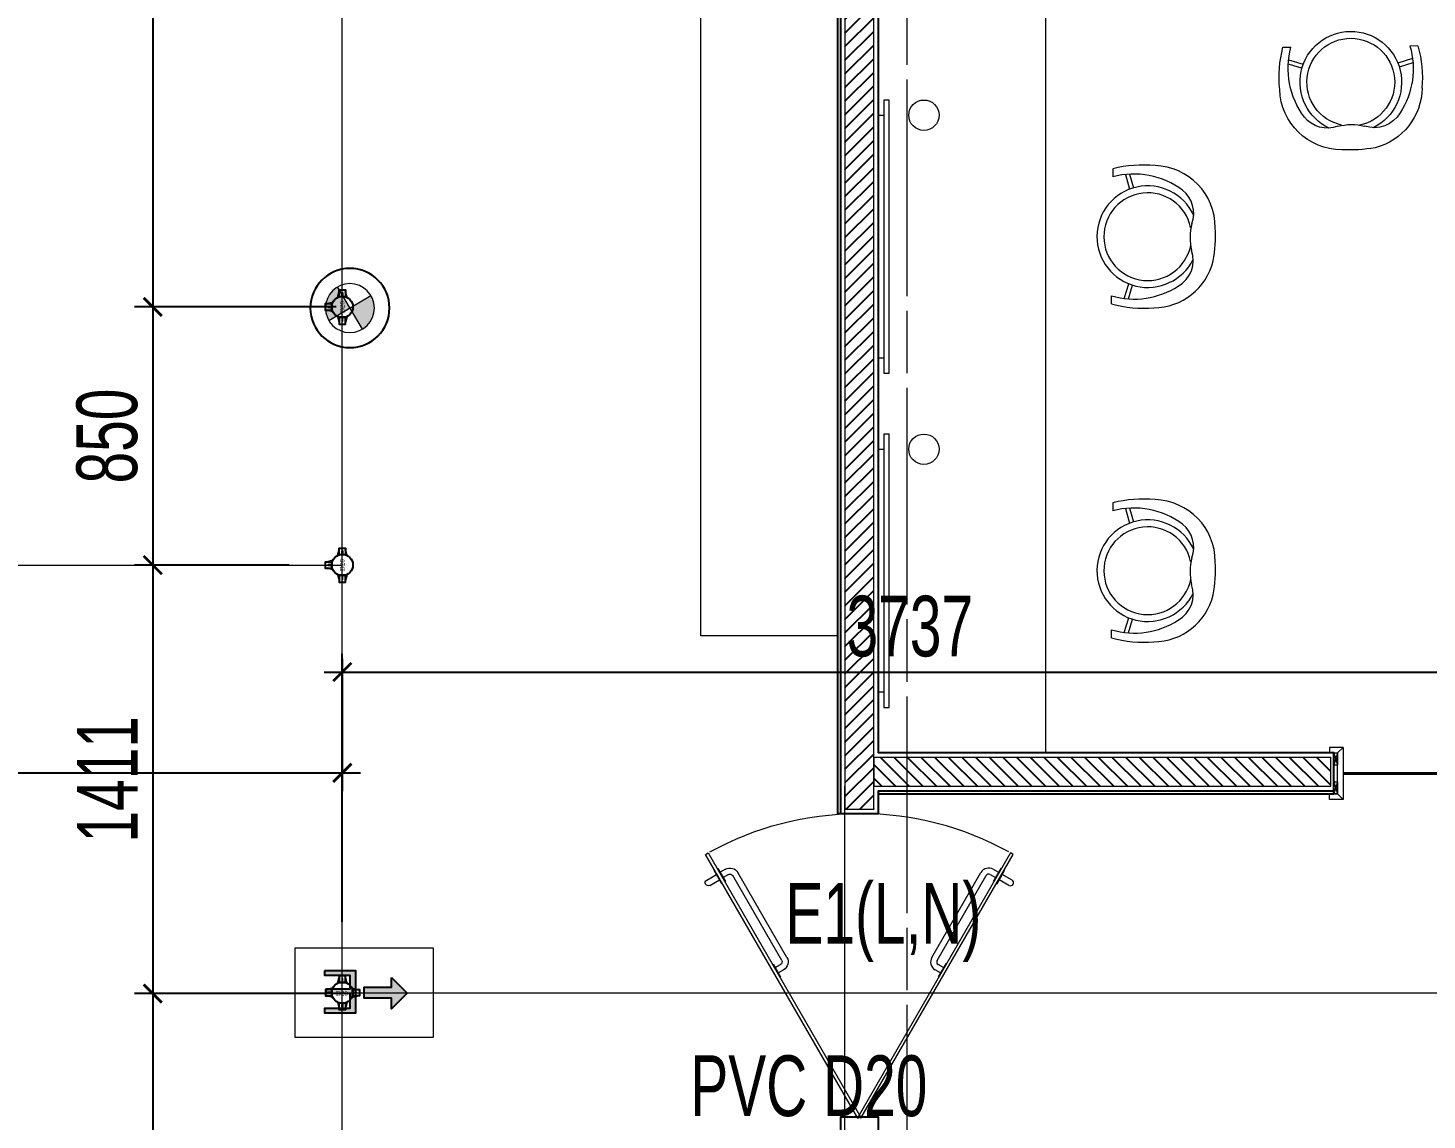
# Model space of a CAD drawing. Header units: millimetres. Extents: x -343543 to 400519, y -115663 to 104219.
# Drawn here: x -175628 to -171022, y 10301 to 13897 of the extents above; entities that cross this region are included whole.
import ezdxf
from ezdxf.xclip import XClip

# ---------------------------------------------------------------- set-up
doc = ezdxf.new("R2010")
doc.units = ezdxf.units.MM
doc.header["$XCLIPFRAME"] = 0
doc.linetypes.add('XREF MAT BANG TUONG XAY$0$CENTER', pattern=[50.8, 31.75, -6.35, 6.35, -6.35])
doc.linetypes.add('XREF MAT BANG TUONG XAY$0$HIDDEN', pattern=[0.375, 0.25, -0.125])
doc.layers.get('0').update_dxf_attribs({"color": 231, "lineweight": 0})
doc.layers.get('DefPoints').update_dxf_attribs({"color": 191})
for name, color, linetype, lineweight in [('1-INNO-E-Emergency', 1, 'EME', 5), ('A-PATT', 252, 'Continuous', 9), ('A-SYMBOLS', 10, 'Continuous', 13), ('E-EX', 3, 'Continuous', 25), ('kata_dim', 231, 'Continuous', 0), ('SME-E-COND-LTG', 51, 'Continuous', 18), ('SME-E-LTG-TEXT', 53, 'Continuous', 18), ('TEXT DIEN', 3, 'Continuous', 18), ('XREF MAT BANG TUONG XAY$0$$0$A-WALL-INT', 8, 'Continuous', 9), ('XREF MAT BANG TUONG XAY$0$01.Xref _MB T1$0$A-DOOR', 8, 'Continuous', 9), ('XREF MAT BANG TUONG XAY$0$A-GRID', 8, 'XREF MAT BANG TUONG XAY$0$CENTER', 15), ('XREF MAT BANG TUONG XAY$0$A-WALL-INT', 8, 'Continuous', 9)]:
    doc.layers.add(name, color=color, linetype=linetype, lineweight=lineweight)
for name, color, linetype in [('XREF MAT BANG TUONG XAY$0$A-FNSH', 8, 'Continuous'), ('XREF MAT BANG TUONG XAY$0$A-FURN', 8, 'Continuous'), ('XREF MAT BANG TUONG XAY$0$A-HIDD', 8, 'XREF MAT BANG TUONG XAY$0$HIDDEN'), ('XREF MAT BANG TUONG XAY$0$A-PATT', 8, 'Continuous'), ('ống ghen', 6, 'Continuous')]:
    doc.layers.add(name, color=color, linetype=linetype)
doc.styles.add('ROMANS1', font='vntimeh.shx', dxfattribs={"width": 0.8, "bigfont": 'bigfont.shx'})
doc.styles.add('ROMANSssss', font='vntimeh.shx', dxfattribs={"width": 0.7})
doc.styles.add('SM-DIMTEXT', font='SME.shx', dxfattribs={"width": 0.7})
doc.styles.add('SME-TEXT', font='sme.shx', dxfattribs={"width": 0.7})
doc.linetypes.add('EME', pattern='A,2463.214661,-165.6529,["E",ROMANSssss,S=300,R=360,X=0,Y=-153.361507],-321.423057,2528.257516', length=5478.548134)
doc.dimstyles.new('SDIM-100', dxfattribs={"dimscale": 100, "dimtxt": 2, "dimasz": 0.6, "dimexe": 0.6, "dimexo": 0.2, "dimgap": 0.5, "dimtad": 1, "dimdec": 0, "dimzin": 12, "dimtxsty": 'SM-DIMTEXT', "dimblk": 'ARCHTICK', "dimblk1": 'ARCHTICK', "dimblk2": 'ARCHTICK', "dimcen": 0.12, "dimdle": 0.6, "dimclrd": 7, "dimclre": 8, "dimadec": 0, "dimazin": 3, "dimtfac": 2, "dimtix": 1, "dimtmove": 1, "dimatfit": 3, "dimfxl": 1, "dimtzin": 0, "dimarcsym": 1})

# ---------------------------------------------------------------- blocks, each defined once
blk = doc.blocks.new('XREF MAT BANG TUONG XAY$0$00.xref_IKIGAI_Truc')
at = {"layer": 'XREF MAT BANG TUONG XAY$0$A-GRID', "color": 8, "ltscale": 20}
blk.add_lwpolyline([(8600, -4179.1), (8600, 22924.4)], dxfattribs=at)
blk = doc.blocks.new('XREF MAT BANG TUONG XAY$0$xref_IKIGAI_Cot')
at = {"layer": 'XREF MAT BANG TUONG XAY$0$A-GRID', "color": 8, "ltscale": 20}
blk.add_lwpolyline([(8600, -4179.1), (8600, 22924.4)], dxfattribs=at)
blk = doc.blocks.new('*U287')
at = {"layer": 'XREF MAT BANG TUONG XAY$0$A-PATT'}
h = blk.add_hatch(dxfattribs=at)
h.set_pattern_fill('ANSI31', color=8, scale=10)
h.set_pattern_definition([(45, (38421.79, -11178.564), (-22.45064, 22.45064), [])])
h.paths.add_polyline_path([(-38.7, 47.5), (2936.3, 47.5), (2936.3, -47.5), (-38.7, -47.5)])
at = {"layer": 'XREF MAT BANG TUONG XAY$0$A-WALL-INT', "color": 8}
blk.add_lwpolyline([(-38.7, 47.5), (2936.3, 47.5), (2936.3, -47.5), (-38.7, -47.5)], close=True, dxfattribs=at)
blk = doc.blocks.new('*U274')
at = {"layer": 'XREF MAT BANG TUONG XAY$0$A-PATT'}
h = blk.add_hatch(dxfattribs=at)
h.set_pattern_fill('ANSI31', color=8, scale=10)
h.set_pattern_definition([(45, (36951.79, -11178.564), (-22.45064, 22.45064), [])])
h.paths.add_polyline_path([(-38.7, 47.5), (1466.3, 47.5), (1466.3, -47.5), (-38.7, -47.5)])
at = {"layer": 'XREF MAT BANG TUONG XAY$0$A-WALL-INT', "color": 8}
blk.add_lwpolyline([(-38.7, 47.5), (1466.3, 47.5), (1466.3, -47.5), (-38.7, -47.5)], close=True, dxfattribs=at)
blk = doc.blocks.new('*U286')
at = {"color": 8}
for p, q in [((-324.2, -4.2), (-319.2, 4.5)), ((549.4, -497), (-319.2, 4.5)), ((-324.2, -4.2), (544.4, -505.6)), ((141.3, -258.6), (140.1, -260.7)), ((184.6, -283.6), (141.3, -258.6)), ((154.3, -266.1), (164.3, -248.7)), ((171.6, -276.1), (181.7, -258.7)), ((195.3, -255), (474.6, -416.3)), ((205.3, -237.7), (484.6, -399)), ((183.4, -285.7), (184.6, -283.6)), ((442.5, -491.8), (461, -459.8)), ((449, -450.6), (448, -452.3)), ((448, -452.3), (491.3, -477.3)), ((455.2, -439.8), (454, -441.9)), ((498.5, -464.8), (455.2, -439.8)), ((478.2, -430), (468.2, -447.3)), ((495.5, -440), (485.5, -457.3)), ((459.8, -501.8), (478.3, -469.8)), ((491.3, -477.3), (492.3, -475.6)), ((497.3, -466.9), (498.5, -464.8)), ((544.4, -505.6), (549.4, -497))]:
    blk.add_line(p, q, dxfattribs=at)
at = {"color": 8, "ltscale": 0.25}
blk.add_arc((-324.2, -4.2), 1002.9, 330.955, 0, dxfattribs=at)
at = {"color": 8}
for centre, radius, start, end in [((190.3, -263.7), 30, 59.9694, 149.9694), ((190.3, -263.7), 10, 59.9694, 149.9694), ((469.6, -425), 30, 329.9694, 59.9694), ((469.6, -425), 10, 329.9694, 59.9694), ((451.2, -496.8), 10, 149.9694, 329.9694)]:
    blk.add_arc(centre, radius, start, end, dxfattribs=at)
blk = doc.blocks.new('XREF MAT BANG NOI THAT$0$01.Xref _MB T1$0$YLD.Studio-03-10')
at = {"color": 8}
for p, q in [((-114.9, 223.3), (-115.2, 197)), ((-73.7, 204.8), (-59.6, 156.3)), ((-59.8, 205.9), (-46.6, 160.6)), ((-77.6, -203.4), (-62.6, -155.1)), ((-63.7, -204.8), (-49.7, -159.7)), ((-119.2, -221.1), (-118.9, -194.8))]:
    blk.add_line(p, q, dxfattribs=at)
for centre, radius, start, end in [((-15.8, -157.2), 393.2, 84.149, 104.6003), ((18.3, 30), 204.1, 359.8671, 88.3418), ((-45.4, -60.7), 267, 53.1466, 105.1604), ((0, 0), 167.3, 25.2374, 333.6757), ((0, 0), 144.5, 12.1358, 348.5505), ((53.4, 76.5), 98, 339.9252, 51.2235), ((320.2, -3), 180.7, 165.2751, 193.6379), ((-230.1, 2.2), 453.3, 349.5837, 3.4619), ((51.9, -77.5), 98, 299.7276, 18.9878), ((17.8, -30.4), 204.1, 270.5713, 345.9889), ((-44.2, 60.7), 266.2, 253.7114, 302.9528), ((-12.8, 157.4), 393.2, 254.3128, 274.764)]:
    blk.add_arc(centre, radius, start, end, dxfattribs=at)
blk = doc.blocks.new('XREF MAT BANG NOI THAT')
at = {"color": 8}
for points in [[(9055, 11510), (8505, 11510), (8505, 14285), (8810, 14285), (8810, 14590), (14102.5, 14590), (14100, 11509.6), (13550, 11510), (13550, 14040), (9055, 14040)], [(7920.3, 14195), (8370, 14195), (8370, 11895), (7920.3, 11895)], [(8541, 13660), (8523, 13660), (8523, 12760), (8541, 12760)], [(8505, 12810), (8505, 13610), (8523, 13610), (8523, 12810)], [(8541, 12560), (8523, 12560), (8523, 11660), (8541, 11660)], [(8505, 11710), (8505, 12510), (8523, 12510), (8523, 11710)]]:
    blk.add_lwpolyline(points, close=True, dxfattribs=at)
for centre in [(8655, 13610), (8655, 12510)]:
    blk.add_circle(centre, 50, dxfattribs=at)
at = {"color": 8, "xscale": -1.000000000000001, "rotation": 90}
blk.add_blockref('XREF MAT BANG NOI THAT$0$01.Xref _MB T1$0$YLD.Studio-03-10', (10060.5, 13718.8), dxfattribs=at)
at = {"color": 8}
for p in [(9391.9, 13210), (9391.9, 12110)]:
    blk.add_blockref('XREF MAT BANG NOI THAT$0$01.Xref _MB T1$0$YLD.Studio-03-10', p, dxfattribs=at)
blk = doc.blocks.new('01.Xref _MB T1')
at = {"color": 8}
blk.add_line((8394.98244, 10199.99999), (8394.98244, 11399.99995), dxfattribs=at)
at = {"layer": 'XREF MAT BANG TUONG XAY$0$$0$A-WALL-INT', "color": 8}
for points in [[(9990.00011, 11528), (9990.00011, 11510), (10017.00011, 11510), (10035.00011, 11528)], [(10017.00011, 11510), (10035.00011, 11528), (10035.00011, 11357), (10017.00011, 11375)], [(10005.00011, 11510), (10017.00011, 11510), (10017.00011, 11470), (10005.00011, 11470)], [(10005.00011, 11415), (10017.00011, 11415), (10017.00011, 11375), (10005.00011, 11375)], [(9990.00011, 11357), (9990.00011, 11375), (10017.00011, 11375), (10035.00011, 11357)]]:
    blk.add_lwpolyline(points, close=True, dxfattribs=at)
for points in [[(10005.00011, 11510), (10017.00011, 11470)], [(10017.00011, 11510), (10005.00011, 11470)], [(10005.00011, 11415), (10017.00011, 11375)], [(10017.00011, 11415), (10005.00011, 11375)]]:
    blk.add_lwpolyline(points, dxfattribs=at)
at = {"layer": 'XREF MAT BANG TUONG XAY$0$A-FNSH', "color": 8}
for points in [[(8379.99068, 14715.00011), (8380.00025, 11309.99999), (8505, 11309.99999), (8505, 11385), (10005.00011, 11385), (10005.00011, 11510), (8504.99998, 11510), (8504.99668, 14285)], [(8369.99066, 14725.00011), (8370.00025, 11309.99999), (8380.64454, 11309.99999)], [(8394.98244, 11385), (8395, 11385)], [(8505, 11375), (10005.00011, 11375), (10005.00011, 11385)], [(8394.98244, 11375), (8395, 11375)], [(8505, 10199.99999), (8505, 10309.99999), (8380.00277, 10309.99999), (8379.98245, 10200.00276)]]:
    blk.add_lwpolyline(points, dxfattribs=at)
at = {"layer": 'XREF MAT BANG TUONG XAY$0$A-HIDD', "color": 8, "ltscale": 200, "const_width": 10}
blk.add_lwpolyline([(10035.00011, 11442.5), (11360.00011, 11442.49995)], dxfattribs=at)
at = {"color": 8}
blk.add_blockref('XREF MAT BANG TUONG XAY$0$00.xref_IKIGAI_Truc', (0.00011, 0), dxfattribs=at)
ref = blk.add_blockref('XREF MAT BANG TUONG XAY$0$xref_IKIGAI_Cot', (-0.00927, -0.00001), dxfattribs=at)
XClip(ref).set_block_clipping_path([(-1610.3425959283, -2225.6693134198), (41829.1295208634, 21555.8819575264)])
at = {"layer": 'XREF MAT BANG TUONG XAY$0$01.Xref _MB T1$0$A-DOOR', "color": 8, "xscale": -1, "rotation": 270}
blk.add_blockref('*U286', (8441.68832, 10631.26897), dxfattribs=at)
at = {"layer": 'XREF MAT BANG TUONG XAY$0$01.Xref _MB T1$0$A-DOOR', "color": 8, "rotation": 89.99999999999997}
blk.add_blockref('*U286', (8443.31445, 10631.26897), dxfattribs=at)
at = {"layer": 'XREF MAT BANG TUONG XAY$0$A-FURN', "color": 8, "xscale": -1, "rotation": 270}
blk.add_blockref('*U287', (8442.5, 11363.6983), dxfattribs=at)
at = {"layer": 'XREF MAT BANG TUONG XAY$0$A-FURN', "color": 8, "xscale": -1}
blk.add_blockref('*U274', (9956.3018, 11447.5), dxfattribs=at)
at = {"layer": 'A-PATT', "color": 8}
blk.add_blockref('XREF MAT BANG NOI THAT', (0, 0), dxfattribs=at)
blk = doc.blocks.new('Den downligh su co')
at = {"layer": '1-INNO-E-Emergency'}
h = blk.add_hatch(color=1, dxfattribs=at)
h.dxf.hatch_style = 1
h.paths.add_polyline_path([(-51.3, 51.3), (0, 0), (51.3, 51.3, 0.414214)])
h.paths.add_polyline_path([(0, 0), (-51.3, -51.3, 0.414214), (51.3, -51.3)])
at = {"layer": '1-INNO-E-Emergency', "color": 1}
for points in [[(-51.3, 51.3), (51.3, -51.3)], [(-51.3, -51.3), (51.3, 51.3)]]:
    blk.add_lwpolyline(points, dxfattribs=at)
blk.add_circle((0, 0), 72.5, dxfattribs=at)
at = {"layer": 'DefPoints', "ltscale": 5}
blk.add_circle((0, 0), 117.2, dxfattribs=at)
blk = doc.blocks.new('ĐÈN EXIT CHỈ HƯỚNG')
at = {"lineweight": 9}
h = blk.add_hatch(color=256, dxfattribs=at)
h.paths.add_polyline_path([(-17.9, -64.8), (78.3, -64.8), (78.3, -49.1), (-0.3, -49.1), (-0.3, -8.2), (73.3, -8.2), (73.3, 7.3), (-0.3, 7.3), (-0.3, 52.7), (78.3, 52.7), (78.3, 68.3), (-17.9, 68.3)])
h.paths.add_polyline_path([(-130.5, -43.1), (-130.6, -12.8), (-44.6, -12.8), (-44.6, 21.7), (-130.6, 21.7), (-130.6, 55.2), (-179.6, 6.1)])
blk.add_line((-44.6, 21.7), (-44.6, -12.8))
at = {"lineweight": 15, "flags": 128}
blk.add_lwpolyline([(173.2, -135.6), (173.2, 144.4), (-262.4, 144.4), (-262.4, -135.6)], close=True, dxfattribs=at)
at = {"flags": 128}
for points in [[(-130.6, -43), (-179.6, 6.1), (-130.6, 55.2), (-130.6, 21.7), (-44.6, 21.7), (-44.6, -12.8), (-130.6, -12.8)], [(78.3, -64.8), (-17.9, -64.8), (-17.9, 68.3), (78.3, 68.3), (78.3, 52.7), (-0.3, 52.7), (-0.3, 7.3), (73.3, 7.3), (73.3, -8.2), (-0.3, -8.2), (-0.3, -49.1), (78.3, -49.1)]]:
    blk.add_lwpolyline(points, close=True, dxfattribs=at)
blk = doc.blocks.new('c4-d20')
at = {"layer": 'ống ghen', "ltscale": 30}
for points in [[(5338959.8, -3869205.4), (5338964.6, -3869187.1)], [(5338989.3, -3869205.4), (5338984.6, -3869187.1)], [(5338942.8, -3869222.4), (5338924.6, -3869227.1)], [(5339006.3, -3869222.4), (5339024.6, -3869227.1)], [(5338942.8, -3869251.9), (5338924.6, -3869247.1)], [(5338959.8, -3869268.9), (5338964.6, -3869287.1)], [(5338989.3, -3869268.9), (5338984.6, -3869287.1)], [(5339006.3, -3869251.9), (5339024.6, -3869247.1)]]:
    blk.add_lwpolyline(points, dxfattribs=at)
for points in [[(5338984.6, -3869203.6), (5338984.6, -3869181.1), (5338964.6, -3869181.1), (5338964.6, -3869203.6)], [(5338975.1, -3869202.1), (5338975.1, -3869190.1), (5338974, -3869190.1), (5338974, -3869202.1)], [(5338941, -3869227.1), (5338918.6, -3869227.1), (5338918.6, -3869247.1), (5338941, -3869247.1)], [(5338939.6, -3869236.6), (5338927.5, -3869236.6), (5338927.5, -3869237.7), (5338939.6, -3869237.7)], [(5339008.1, -3869227.1), (5339030.6, -3869227.1), (5339030.6, -3869247.1), (5339008.1, -3869247.1)], [(5339009.6, -3869236.6), (5339021.6, -3869236.6), (5339021.6, -3869237.7), (5339009.6, -3869237.7)], [(5338984.6, -3869270.7), (5338984.6, -3869293.1), (5338964.6, -3869293.1), (5338964.6, -3869270.7)], [(5338975.1, -3869272.1), (5338975.1, -3869284.2), (5338974, -3869284.2), (5338974, -3869272.1)]]:
    blk.add_lwpolyline(points, close=True, dxfattribs=at)
blk.add_circle((5338974.6, -3869237.1), 35, dxfattribs=at)
at = {"layer": 'TEXT DIEN', "ltscale": 30, "style": 'ROMANS1'}
blk.add_text('D20', height=15, dxfattribs=at).set_placement((5338953.4, -3869246.8))
blk = doc.blocks.new('c3-20')
at = {"layer": 'ống ghen', "ltscale": 30}
for points in [[(5338959.8, -3869072.3), (5338964.6, -3869054)], [(5338989.3, -3869072.3), (5338984.6, -3869054)], [(5338942.8, -3869089.3), (5338924.6, -3869094)], [(5339006.3, -3869089.3), (5339024.6, -3869094)], [(5338942.8, -3869118.8), (5338924.6, -3869114)], [(5339006.3, -3869118.8), (5339024.6, -3869114)]]:
    blk.add_lwpolyline(points, dxfattribs=at)
for points in [[(5338984.6, -3869070.5), (5338984.6, -3869048), (5338964.6, -3869048), (5338964.6, -3869070.5)], [(5338975.1, -3869069), (5338975.1, -3869057), (5338974, -3869057), (5338974, -3869069)], [(5338941, -3869094), (5338918.6, -3869094), (5338918.6, -3869114), (5338941, -3869114)], [(5338939.6, -3869103.5), (5338927.5, -3869103.5), (5338927.5, -3869104.6), (5338939.6, -3869104.6)], [(5339008.1, -3869094), (5339030.6, -3869094), (5339030.6, -3869114), (5339008.1, -3869114)], [(5339009.6, -3869103.5), (5339021.6, -3869103.5), (5339021.6, -3869104.6), (5339009.6, -3869104.6)]]:
    blk.add_lwpolyline(points, close=True, dxfattribs=at)
blk.add_circle((5338974.6, -3869104), 35, dxfattribs=at)
at = {"layer": 'TEXT DIEN', "ltscale": 30, "style": 'ROMANS1'}
blk.add_text('D20', height=15, dxfattribs=at).set_placement((5338954.5, -3869111.3))
blk = doc.blocks.new('_ArchTick')
at = {"color": 0, "linetype": 'ByBlock', "const_width": 0.15}
blk.add_lwpolyline([(-0.5, -0.5), (0.5, 0.5)], dxfattribs=at)
blk = doc.blocks.new('*D385')
at = {"layer": 'DefPoints', "color": 0, "linetype": 'Continuous', "ltscale": 1000, "transparency": 16777216}
for p in [(-174275.3, 15299.7), (-175217.2, 12978.4), (-174593.1, 12978.4)]:
    blk.add_point(p, dxfattribs=at)
at = {"layer": 'kata_dim', "color": 7, "linetype": 'Continuous', "lineweight": -2, "ltscale": 1000, "transparency": 16777216}
blk.add_line((-175217.2, 15359.7), (-175217.2, 12918.4), dxfattribs=at)
at = {"layer": 'kata_dim', "color": 8, "linetype": 'Continuous', "lineweight": -2, "ltscale": 1000, "transparency": 16777216}
for p, q in [((-174295.3, 15299.7), (-175277.2, 15299.7)), ((-174613.1, 12978.4), (-175277.2, 12978.4))]:
    blk.add_line(p, q, dxfattribs=at)
at = {"layer": 'kata_dim', "color": 7, "linetype": 'Continuous', "lineweight": -2, "ltscale": 1000, "transparency": 16777216, "xscale": 60, "yscale": 60, "zscale": 60}
for p, rotation in [((-175217.2, 15299.7), 90), ((-175217.2, 12978.4), 270)]:
    blk.add_blockref('_ArchTick', p, dxfattribs=dict(at, rotation=rotation))
at = {"layer": 'kata_dim', "color": 0, "linetype": 'Continuous', "ltscale": 1000, "transparency": 16777216, "insert": (-175367.2, 14139), "char_height": 200, "attachment_point": 5, "rotation": 90, "style": 'SM-DIMTEXT'}
blk.add_mtext('2321', dxfattribs=at)
blk = doc.blocks.new('*D386')
at = {"layer": 'DefPoints', "color": 0, "linetype": 'Continuous', "ltscale": 1000, "transparency": 16777216}
for p in [(-174593.1, 12978.4), (-175217.2, 12128.6), (-174748.3, 12128.6)]:
    blk.add_point(p, dxfattribs=at)
at = {"layer": 'kata_dim', "color": 7, "linetype": 'Continuous', "lineweight": -2, "ltscale": 1000, "transparency": 16777216}
blk.add_line((-175217.2, 13038.4), (-175217.2, 12068.6), dxfattribs=at)
at = {"layer": 'kata_dim', "color": 8, "linetype": 'Continuous', "lineweight": -2, "ltscale": 1000, "transparency": 16777216}
for p, q in [((-174613.1, 12978.4), (-175277.2, 12978.4)), ((-174768.3, 12128.6), (-175277.2, 12128.6))]:
    blk.add_line(p, q, dxfattribs=at)
at = {"layer": 'kata_dim', "color": 7, "linetype": 'Continuous', "lineweight": -2, "ltscale": 1000, "transparency": 16777216, "xscale": 60, "yscale": 60, "zscale": 60}
for p, rotation in [((-175217.2, 12978.4), 90), ((-175217.2, 12128.6), 270)]:
    blk.add_blockref('_ArchTick', p, dxfattribs=dict(at, rotation=rotation))
at = {"layer": 'kata_dim', "color": 0, "linetype": 'Continuous', "ltscale": 1000, "transparency": 16777216, "insert": (-175367.2, 12553.5), "char_height": 200, "attachment_point": 5, "rotation": 90, "style": 'SM-DIMTEXT'}
blk.add_mtext('850', dxfattribs=at)
blk = doc.blocks.new('*D387')
at = {"layer": 'DefPoints', "color": 0, "linetype": 'Continuous', "ltscale": 1000, "transparency": 16777216}
for p in [(-174748.3, 12128.6), (-175217.2, 10717.4), (-174593.1, 10717.4)]:
    blk.add_point(p, dxfattribs=at)
at = {"layer": 'kata_dim', "color": 7, "linetype": 'Continuous', "lineweight": -2, "ltscale": 1000, "transparency": 16777216}
blk.add_line((-175217.2, 12188.6), (-175217.2, 10657.4), dxfattribs=at)
at = {"layer": 'kata_dim', "color": 8, "linetype": 'Continuous', "lineweight": -2, "ltscale": 1000, "transparency": 16777216}
for p, q in [((-174768.3, 12128.6), (-175277.2, 12128.6)), ((-174613.1, 10717.4), (-175277.2, 10717.4))]:
    blk.add_line(p, q, dxfattribs=at)
at = {"layer": 'kata_dim', "color": 7, "linetype": 'Continuous', "lineweight": -2, "ltscale": 1000, "transparency": 16777216, "xscale": 60, "yscale": 60, "zscale": 60}
for p, rotation in [((-175217.2, 12128.6), 90), ((-175217.2, 10717.4), 270)]:
    blk.add_blockref('_ArchTick', p, dxfattribs=dict(at, rotation=rotation))
at = {"layer": 'kata_dim', "color": 0, "linetype": 'Continuous', "ltscale": 1000, "transparency": 16777216, "insert": (-175367.2, 11423), "char_height": 200, "attachment_point": 5, "rotation": 90, "style": 'SM-DIMTEXT'}
blk.add_mtext('1411', dxfattribs=at)
blk = doc.blocks.new('*D388')
at = {"layer": 'DefPoints', "color": 0, "linetype": 'Continuous', "ltscale": 1000, "transparency": 16777216}
for p in [(-174593.1, 10717.4), (-175217.2, 6743.7), (-174807.3, 6743.7)]:
    blk.add_point(p, dxfattribs=at)
at = {"layer": 'kata_dim', "color": 7, "linetype": 'Continuous', "lineweight": -2, "ltscale": 1000, "transparency": 16777216}
blk.add_line((-175217.2, 10777.4), (-175217.2, 6683.7), dxfattribs=at)
at = {"layer": 'kata_dim', "color": 8, "linetype": 'Continuous', "lineweight": -2, "ltscale": 1000, "transparency": 16777216}
for p, q in [((-174613.1, 10717.4), (-175277.2, 10717.4)), ((-174827.3, 6743.7), (-175277.2, 6743.7))]:
    blk.add_line(p, q, dxfattribs=at)
at = {"layer": 'kata_dim', "color": 7, "linetype": 'Continuous', "lineweight": -2, "ltscale": 1000, "transparency": 16777216, "xscale": 60, "yscale": 60, "zscale": 60}
for p, rotation in [((-175217.2, 10717.4), 90), ((-175217.2, 6743.7), 270)]:
    blk.add_blockref('_ArchTick', p, dxfattribs=dict(at, rotation=rotation))
at = {"layer": 'kata_dim', "color": 0, "linetype": 'Continuous', "ltscale": 1000, "transparency": 16777216, "insert": (-175367.2, 8730.5), "char_height": 200, "attachment_point": 5, "rotation": 90, "style": 'SM-DIMTEXT'}
blk.add_mtext('3974', dxfattribs=at)
blk = doc.blocks.new('*D390')
at = {"layer": 'DefPoints', "color": 0, "linetype": 'Continuous', "ltscale": 1000, "transparency": 16777216}
for p in [(-178588.1, 12128.6), (-174593.1, 11839.5), (-174593.1, 11444.4)]:
    blk.add_point(p, dxfattribs=at)
at = {"layer": 'kata_dim', "color": 8, "linetype": 'Continuous', "lineweight": -2, "ltscale": 1000, "transparency": 16777216}
for p, q in [((-178588.1, 12108.6), (-178588.1, 11384.4)), ((-174593.1, 11819.5), (-174593.1, 11384.4))]:
    blk.add_line(p, q, dxfattribs=at)
at = {"layer": 'kata_dim', "color": 7, "linetype": 'Continuous', "lineweight": -2, "ltscale": 1000, "transparency": 16777216}
blk.add_line((-178648.1, 11444.4), (-174533.1, 11444.4), dxfattribs=at)
at = {"layer": 'kata_dim', "color": 7, "linetype": 'Continuous', "lineweight": -2, "ltscale": 1000, "transparency": 16777216, "xscale": 60, "yscale": 60, "zscale": 60, "rotation": 180}
blk.add_blockref('_ArchTick', (-178588.1, 11444.4), dxfattribs=at)
at = {"layer": 'kata_dim', "color": 7, "linetype": 'Continuous', "lineweight": -2, "ltscale": 1000, "transparency": 16777216, "xscale": 60, "yscale": 60, "zscale": 60}
blk.add_blockref('_ArchTick', (-174593.1, 11444.4), dxfattribs=at)
at = {"layer": 'kata_dim', "color": 0, "linetype": 'Continuous', "ltscale": 1000, "transparency": 16777216, "insert": (-176590.6, 11594.4), "char_height": 200, "attachment_point": 5, "style": 'SM-DIMTEXT'}
blk.add_mtext('3995', dxfattribs=at)
blk = doc.blocks.new('*D391')
at = {"layer": 'DefPoints', "color": 0, "linetype": 'Continuous', "ltscale": 1000, "transparency": 16777216}
for p in [(-170855.9, 11776.3), (-174593.1, 10934), (-170855.9, 10720.4)]:
    blk.add_point(p, dxfattribs=at)
at = {"layer": 'kata_dim', "color": 8, "linetype": 'Continuous', "lineweight": -2, "ltscale": 1000, "transparency": 16777216}
for p, q in [((-174593.1, 10954), (-174593.1, 11836.3)), ((-170855.9, 10740.4), (-170855.9, 11836.3))]:
    blk.add_line(p, q, dxfattribs=at)
at = {"layer": 'kata_dim', "color": 7, "linetype": 'Continuous', "lineweight": -2, "ltscale": 1000, "transparency": 16777216}
blk.add_line((-174653.1, 11776.3), (-170795.9, 11776.3), dxfattribs=at)
at = {"layer": 'kata_dim', "color": 7, "linetype": 'Continuous', "lineweight": -2, "ltscale": 1000, "transparency": 16777216, "xscale": 60, "yscale": 60, "zscale": 60, "rotation": 180}
blk.add_blockref('_ArchTick', (-174593.1, 11776.3), dxfattribs=at)
at = {"layer": 'kata_dim', "color": 7, "linetype": 'Continuous', "lineweight": -2, "ltscale": 1000, "transparency": 16777216, "xscale": 60, "yscale": 60, "zscale": 60}
blk.add_blockref('_ArchTick', (-170855.9, 11776.3), dxfattribs=at)
at = {"layer": 'kata_dim', "color": 0, "linetype": 'Continuous', "ltscale": 1000, "transparency": 16777216, "insert": (-172724.5, 11926.3), "char_height": 200, "attachment_point": 5, "style": 'SM-DIMTEXT'}
blk.add_mtext('3737', dxfattribs=at)

msp = doc.modelspace()

# ---------------------------------------------------------------- block references
at = {"layer": 'A-SYMBOLS'}
msp.add_blockref('01.Xref _MB T1', (-181333.1, 0), dxfattribs=at)

# ---------------------------------------------------------------- next in the draw order: linework, layer by layer
at = {"layer": 'SME-E-COND-LTG', "color": 1, "linetype": 'Continuous', "ltscale": 1000}
for p, q in [((-174593.1, 6856), (-174593.1, 17060)), ((-178588.1, 12128.6), (-174593.1, 12128.6)), ((-174593.1, 10720.4), (-166239.8, 10720.4))]:
    msp.add_line(p, q, dxfattribs=at)

# ---------------------------------------------------------------- next in the draw order: block references
at = {"layer": '1-INNO-E-Emergency', "xscale": -1.112275862068966, "yscale": 1.112275862068966, "zscale": 1.112275862068966, "rotation": 255.7726182171235}
msp.add_blockref('Den downligh su co', (-174568.1, 12975), dxfattribs=at)
at = {"layer": 'E-EX', "color": 3, "true_color": 0x00ff00, "xscale": 1.050000000000056, "yscale": 1.050000000000056, "zscale": 1.050000000000056, "rotation": 180}
msp.add_blockref('ĐÈN EXIT CHỈ HƯỚNG', (-174568.1, 10725), dxfattribs=at)
at = {"layer": 'TEXT DIEN', "ltscale": 30, "rotation": 90}
for p in [(-4043697.1, -5325996.2), (-4043697.1, -5326846)]:
    msp.add_blockref('c3-20', p, dxfattribs=at)
at = {"layer": 'TEXT DIEN', "ltscale": 30}
msp.add_blockref('c4-d20', (-5513567.6, 3879957.5), dxfattribs=at)

# ---------------------------------------------------------------- next in the draw order: texts
at = {"layer": 'SME-E-LTG-TEXT', "style": 'SME-TEXT', "width": 0.7}
for s, p in [('E1(L,N)', (-173133.9, 10881.7)), ('PVC D20', (-173447.2, 10313.9))]:
    msp.add_text(s, height=200, dxfattribs=at).set_placement(p)

# ---------------------------------------------------------------- next in the draw order: dimensions: what is measured, and where the dimension line sits
at = {"layer": 'kata_dim', "linetype": 'Continuous', "ltscale": 1000}
for base, p1, p2, picture, middle in [((-175217.2, 12978.4), (-174275.3, 15299.7), (-174593.1, 12978.4), '*D385', (-175367.2, 14139)), ((-175217.2, 12128.6), (-174593.1, 12978.4), (-174748.3, 12128.6), '*D386', (-175367.2, 12553.5)), ((-175217.2, 10717.4), (-174748.3, 12128.6), (-174593.1, 10717.4), '*D387', (-175367.2, 11423)), ((-175217.2, 6743.7), (-174593.1, 10717.4), (-174807.3, 6743.7), '*D388', (-175367.2, 8730.5))]:
    dim = msp.add_linear_dim(base=base, p1=p1, p2=p2, angle=90, dimstyle='SDIM-100', dxfattribs=at)
    dim.commit()
    dim.dimension.update_dxf_attribs({"geometry": picture, "text_midpoint": middle})
for base, p1, p2, picture, middle in [((-174593.1, 11444.4), (-178588.1, 12128.6), (-174593.1, 11839.5), '*D390', (-176590.6, 11594.4)), ((-170855.9, 11776.3), (-174593.1, 10934), (-170855.9, 10720.4), '*D391', (-172724.5, 11926.3))]:
    dim = msp.add_linear_dim(base=base, p1=p1, p2=p2, dimstyle='SDIM-100', dxfattribs=at)
    dim.commit()
    dim.dimension.update_dxf_attribs({"geometry": picture, "text_midpoint": middle})

doc.saveas('drawing.dxf')
